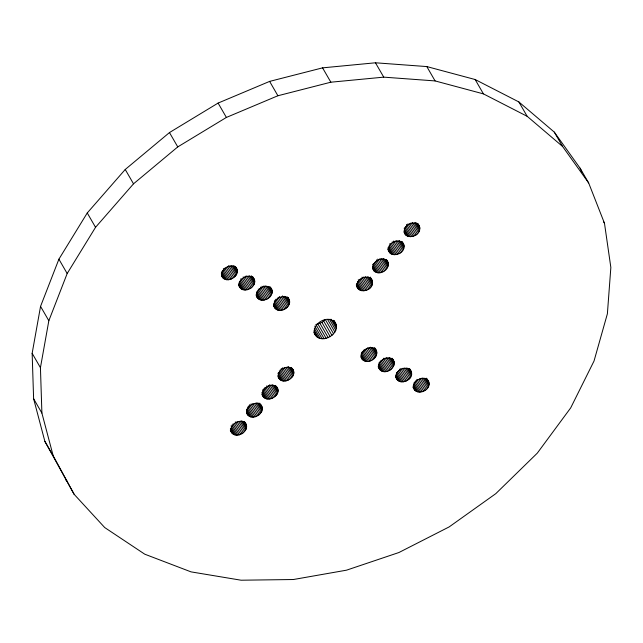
<?xml version="1.0" encoding="UTF-8"?>
<svg xmlns="http://www.w3.org/2000/svg" width="643" height="643" viewBox="0 0 643 643"><rect width="100%" height="100%" fill="white"/><g stroke="black" fill="none" stroke-linecap="round" stroke-linejoin="round"><path stroke-width="0.96" d="M376.059 350.306C370.907 343.209 357.323 351.825 362.282 359.365C368.897 366.301 382.046 355.089 374.596 347.775M393.492 360.522C388.348 353.425 374.765 362.041 379.724 369.58C385.864 376.219 398.909 366.18 392.519 358.834M411.657 374.274C411.858 364.251 395.742 367.941 396.04 376.388C396.811 385.551 411.166 381.982 411.657 374.274L408.249 368.367M429.09 384.482C429.291 374.459 413.168 378.148 413.473 386.596C414.245 395.758 428.6 392.19 429.09 384.482L425.674 378.574M230.307 430.063C233.859 441.829 252.932 430.593 244.501 421.728M246.631 413.087C250.762 422.909 267.544 412.822 260.736 404.535M261.805 393.99C265.012 405.267 283.587 395.413 276.49 386.491M278.138 377.007C282.277 386.829 299.059 376.734 292.243 368.455M313.88 332.27C319.024 347.357 344.206 332.986 334.111 320.849M221.449 275.485C225.693 286.071 243.44 274.778 235.217 266.427M238.883 285.693C242.708 295.716 259.788 286.111 253.294 277.663M256.316 295.901C260.568 306.494 278.306 295.201 270.092 286.85M273.757 306.116C277.937 316.589 295.515 305.65 287.686 297.243M580.082 168.185L588.666 182.958L604.484 223.29L610.85 267.464L607.386 313.792L594.028 361.02L570.687 407.895L537.291 453.146L495.793 493.655L449.176 526.898L398.917 552.522L346.497 570.18L293.393 579.52L241.085 580.211L191.051 571.876L144.771 554.194L104.721 527.557L74.114 494.282L44.865 441.355L33.613 398.74L32.15 353.329L40.549 306.389L58.899 259.185L87.255 212.962L125.232 169.479L169.471 132.562L218.098 103.081L269.618 81.396L322.569 67.853L375.456 62.789L426.815 66.575L475.153 79.531L518.885 101.956L554.282 132.104L580.38 168.611L581.819 172.276M74.114 494.282L53.152 455.71L41.899 413.087L40.437 367.675L48.836 320.736L67.177 273.532L95.542 227.317L133.511 183.826L177.757 146.909L226.384 117.436L277.905 95.751L330.856 82.2L383.742 77.144L435.094 80.922L483.44 93.886L527.164 116.303L562.569 146.451L588.666 182.958M247.603 414.775C243.094 407.067 256.879 398.821 261.709 406.223M372.369 284.182C374.33 273.95 357.733 275.863 357.05 284.375C356.19 293.851 371.035 291.818 372.369 284.182L367.981 276.586M387.432 261.38C381.982 254.588 368.616 263.582 374.033 270.92C380.495 277.197 393.098 266.893 386.459 259.692M403.884 248.102C405.837 237.87 389.24 239.783 388.557 248.286C387.697 257.771 402.55 255.737 403.884 248.102L399.496 240.498M419.63 230.065C421.591 219.834 404.994 221.747 404.302 230.258C403.442 239.735 418.296 237.701 419.63 230.065L415.241 222.47M316.557 324.281L321.902 322.368L325.31 319.507L333.596 333.862M335.574 323.381C328.758 312.932 309.307 324.57 315.665 335.453M289.149 299.775C284.648 292.059 270.663 299.951 274.73 307.804M254.266 279.351C249.773 271.635 235.788 279.52 239.855 287.381M65.835 479.935L67.193 481.414M293.224 370.143C288.385 362.732 274.601 370.979 279.11 378.695M277.463 388.187C272.632 380.777 258.848 389.023 263.357 396.739M245.964 424.259C241.125 416.849 227.349 425.095 231.85 432.811M271.708 289.559C267.215 281.851 253.229 289.736 257.296 297.588M236.833 269.136C232.34 261.428 218.355 269.313 222.422 277.173M554.282 132.104L562.569 146.451M603.512 221.602L604.484 223.29M518.885 101.956L527.164 116.303M475.153 79.531L483.44 93.886M426.815 66.575L435.094 80.922M375.456 62.789L383.742 77.144M417.958 223.611L419.509 226.36M417.379 223.314L419.823 227.534M416.447 222.864L419.863 228.779M414.253 222.92L419.123 231.359M412.501 222.494L418.344 232.629M322.569 67.853L330.856 82.2M410.973 222.848L417.307 233.819M409.76 223.86L416.093 234.832M407.935 223.82L414.759 235.643M406.521 224.423L413.345 236.238M406.046 226.481L411.89 236.608M405.082 227.461L410.443 236.745M404.158 228.201L409.028 236.64M404.294 230.379L407.702 236.286M404.069 231.456L406.505 235.676M404.069 232.316L405.532 234.848M402.301 241.864L403.764 244.396M401.634 241.342L404.069 245.562M401.184 241.744L404.109 246.808M398.507 240.948L403.378 249.396M396.747 240.53L402.598 250.657M395.22 240.884L401.553 251.855M393.524 241.053L400.34 252.868M392.19 241.856L399.006 253.68M391.257 243.295L397.599 254.274M389.811 243.665L396.144 254.644M389.328 245.497L394.689 254.781M388.894 247.081L393.283 254.676M388.059 247.571L391.957 254.323M387.833 248.64L390.759 253.704M387.833 249.5L389.787 252.876M386.547 259.901L388.01 262.432M386.371 260.23L388.316 263.606M385.43 259.788L388.356 264.852M383.742 258.542L388.123 266.138M382.746 258.992L387.625 267.432M380.994 258.574L386.845 268.702M379.466 258.92L385.8 269.891M377.762 259.089L384.586 270.904M376.428 259.901L383.252 271.716M375.504 261.339L381.846 272.31M374.539 262.553L380.391 272.68M269.618 81.396L277.905 95.751M373.575 263.534L378.936 272.825M372.659 264.273L377.529 272.72M372.787 266.451L376.203 272.359M372.57 267.528L375.006 271.748M372.57 268.388L374.033 270.92M370.304 277.101L372.249 280.477M370.127 277.43L372.562 281.65M369.677 277.824L372.602 282.896M426.928 378.655L428.873 382.03M426.196 378.156L429.114 383.22M366.992 277.037L371.871 285.476M424.404 378.18L428.793 385.776M365.24 276.611L371.091 286.746M422.861 377.779L428.222 387.07M363.713 276.964L370.046 287.935M421.527 378.197L427.37 388.324M362.009 277.133L368.833 288.948M419.943 378.502L426.277 389.481M361.165 278.781L367.499 289.76M418.697 379.466L425.031 390.446M359.75 279.384L366.084 290.355M416.849 379.378L423.673 391.201M358.296 279.753L364.637 290.724M409.495 368.447L411.44 371.823M409.245 368.793L411.689 373.012M415.908 380.76L422.242 391.74M357.821 281.578L363.182 290.861M406.971 367.973L411.359 375.568M414.944 381.926L420.787 392.053M357.387 283.161L361.776 290.757M405.91 368.415L410.789 376.862M413.988 382.842L419.349 392.134M356.552 283.651L360.45 290.403M356.326 284.728L359.244 289.792M404.093 367.989L409.937 378.116M413.57 384.369L417.95 391.965M356.326 285.588L358.28 288.964M356.592 286.288L357.572 287.976M413.24 385.639L416.656 391.547M402.51 368.294L408.844 379.274M413.063 386.652L415.499 390.872M412.983 387.287L414.598 389.996M400.774 368.415L407.598 380.23M399.416 369.17L406.239 380.994M392.053 358.231L394.006 361.607M391.812 358.585L394.247 362.805M398.475 370.553L404.817 381.532M390.807 358.151L394.215 364.059M389.537 357.757L393.918 365.353M397.511 371.718L403.354 381.846M388.476 358.207L393.347 366.647M396.554 372.635L401.915 381.926M386.652 357.773L392.503 367.9M396.136 374.162L400.525 381.757M395.807 375.432L399.223 381.339M385.069 358.087L391.41 369.058M395.63 376.444L398.065 380.664M395.549 377.079L397.165 379.788M383.341 358.207L390.156 370.022M382.464 359.807L388.806 370.778M374.612 348.024L376.565 351.399M374.371 348.369L376.806 352.589M381.042 360.345L387.375 371.316M373.366 347.943L376.782 353.851M372.096 347.541L376.476 355.145M380.069 361.503L385.921 371.63M370.545 347.148L375.906 356.431M379.113 362.427L384.474 371.71M369.211 347.558L375.062 357.693M378.695 363.946L383.083 371.541M378.373 365.216L381.781 371.124M367.635 347.871L373.969 358.842M378.197 366.229L380.632 370.448M378.261 367.049L379.724 369.58M366.381 348.836L372.723 359.807M365.023 349.591L371.365 360.562M363.6 350.13L369.934 361.101M362.628 351.287L368.479 361.422M218.098 103.081L226.384 117.436M361.671 352.211L367.032 361.495M361.253 353.738L365.642 361.334M360.932 355L364.34 360.908M361.237 356.857L363.191 360.233M360.819 356.833L362.282 359.365M333.604 320.302L334.577 321.99M333.765 320.744L336.201 324.964M333.034 320.761L336.45 326.668M330.952 319.177L336.313 328.469M329.457 319.322L335.791 330.293M327.584 319.442L334.89 332.109M323.702 321.082L331.989 335.429M321.902 322.368L330.189 336.715M319.957 323.357L328.243 337.704M317.923 324.04L326.21 338.395M315.874 324.402L324.152 338.757M314.821 326.122L322.127 338.781M314.347 328.324L320.19 338.459M314.017 330.172L318.406 337.776M313.929 331.675L316.854 336.739M287.525 297.058L288.506 298.746M287.574 297.54L289.519 300.916M286.706 297.082L289.631 302.146M285.564 296.672L289.463 303.432M284.158 296.286L289.029 304.726M282.47 295.876L288.321 306.004M281.489 297.098L287.341 307.225M279.335 296.471L286.159 308.286M278.033 297.331L284.857 309.146M277.125 298.826L283.459 309.797M270.132 287.325L272.077 290.708M269.264 286.866L272.19 291.938M275.678 299.252L282.012 310.223M268.123 286.465L272.029 293.216M266.716 286.071L271.587 294.51M274.706 300.297L280.557 310.424M265.037 285.661L270.88 295.788M274.256 301.937L279.134 310.384M273.886 303.335L277.784 310.087M263.566 286.039L269.899 297.01M273.621 304.477L276.546 309.54M273.556 305.385L275.509 308.761M261.902 286.256L268.726 298.071M260.592 287.116L267.416 298.931M259.684 288.611L266.017 299.582M169.471 132.562L177.757 146.909M252.651 276.635L253.623 278.323M252.691 277.117L254.644 280.493M251.341 275.815L254.749 281.722M258.237 289.037L264.57 300.016M250.69 276.249L254.588 283M249.275 275.855L254.154 284.302M257.755 290.925L263.116 300.209M248.085 276.289L253.446 285.58M256.814 291.729L261.693 300.168M256.444 293.12L260.343 299.879M246.124 275.823L252.458 286.802M256.179 294.261L259.105 299.325M256.115 295.169L258.068 298.545M244.951 276.892L251.284 287.863M243.15 276.908L249.974 288.723M242.242 278.395L248.576 289.374M235.258 266.909L237.211 270.285M233.907 265.607L237.315 271.515M240.795 278.829L247.129 289.8M233.256 266.041L237.154 272.793M291.713 367.884L293.666 371.26M290.909 367.41L293.835 372.474M231.85 265.647L236.72 274.095M240.313 280.71L245.674 290.001M290.331 367.836L293.738 373.744M230.652 266.081L236.013 275.373M239.381 281.513L244.252 289.953M288.498 366.598L293.377 375.038M239.003 282.912L242.901 289.663M287.373 367.04L292.734 376.324M228.691 265.615L235.033 276.594M238.738 284.045L241.664 289.117M238.682 284.953L240.627 288.329M285.974 367.434L291.818 377.562M227.518 266.676L233.851 277.655M284.343 367.7L290.684 378.679M226.207 267.536L232.541 278.515M282.582 367.772L289.398 379.587M224.809 268.187L231.15 279.166M281.2 368.471L288.024 380.294M223.362 268.621L229.704 279.592M222.88 270.502L228.241 279.793M280.252 369.805L286.585 380.777M221.948 271.306L226.818 279.745M279.279 370.907L285.13 381.034M221.57 272.704L225.468 279.456M278.821 372.61L283.692 381.05M221.313 273.838L224.23 278.901M221.731 275.59L223.193 278.122M277.937 373.229L282.317 380.825M278.13 375.271L281.047 380.334M278.001 376.227L279.954 379.603M275.96 385.929L277.905 389.304M275.156 385.446L278.081 390.51M274.577 385.872L277.985 391.788M272.745 384.643L277.623 393.082M271.619 385.077L276.98 394.368M269.73 384.635L276.064 395.606M268.589 385.744L274.923 396.715M266.821 385.816L273.645 397.631M265.929 387.359L272.27 398.33M264.49 387.842L270.832 398.821M263.526 388.943L269.369 399.078M262.577 389.811L267.938 399.094M262.666 392.109L266.564 398.869M261.886 392.471L265.294 398.379M262.248 394.272L264.193 397.647M125.232 169.479L133.511 183.826M259.716 403.121L262.151 407.34M259.402 403.491L262.328 408.554M258.333 403.073L262.231 409.824M256.991 402.679L261.862 411.118M255.866 403.121L261.227 412.404M254.459 403.515L260.311 413.65M252.836 403.788L259.169 414.759M251.067 403.852L257.891 415.667M249.693 404.56L256.509 416.375M248.737 405.886L255.078 416.857M247.772 406.987L253.615 417.114M247.306 408.691L252.185 417.13M246.422 409.31L250.81 416.905M246.615 411.359L249.54 416.423M246.494 412.316L248.439 415.691M244.453 422.001L246.406 425.377M243.657 421.527L246.582 426.59M242.588 421.109L246.486 427.86M241.246 420.715L246.116 429.154M240.112 421.157L245.473 430.44M238.714 421.551L244.557 431.678M237.09 421.816L243.424 432.795M235.322 421.888L242.146 433.704M234.43 423.432L240.763 434.411M232.991 423.922L239.325 434.893M232.019 425.023L237.87 435.15M231.07 425.883L236.431 435.166M231.167 428.19L235.065 434.941M230.379 428.543L233.795 434.451M230.741 430.344L232.694 433.72M87.255 212.962L95.542 227.317M58.899 259.185L67.177 273.532M40.549 306.389L48.836 320.736M32.15 353.329L40.437 367.675M33.613 398.74L41.899 413.087M44.865 441.355L53.152 455.71"/></g></svg>
